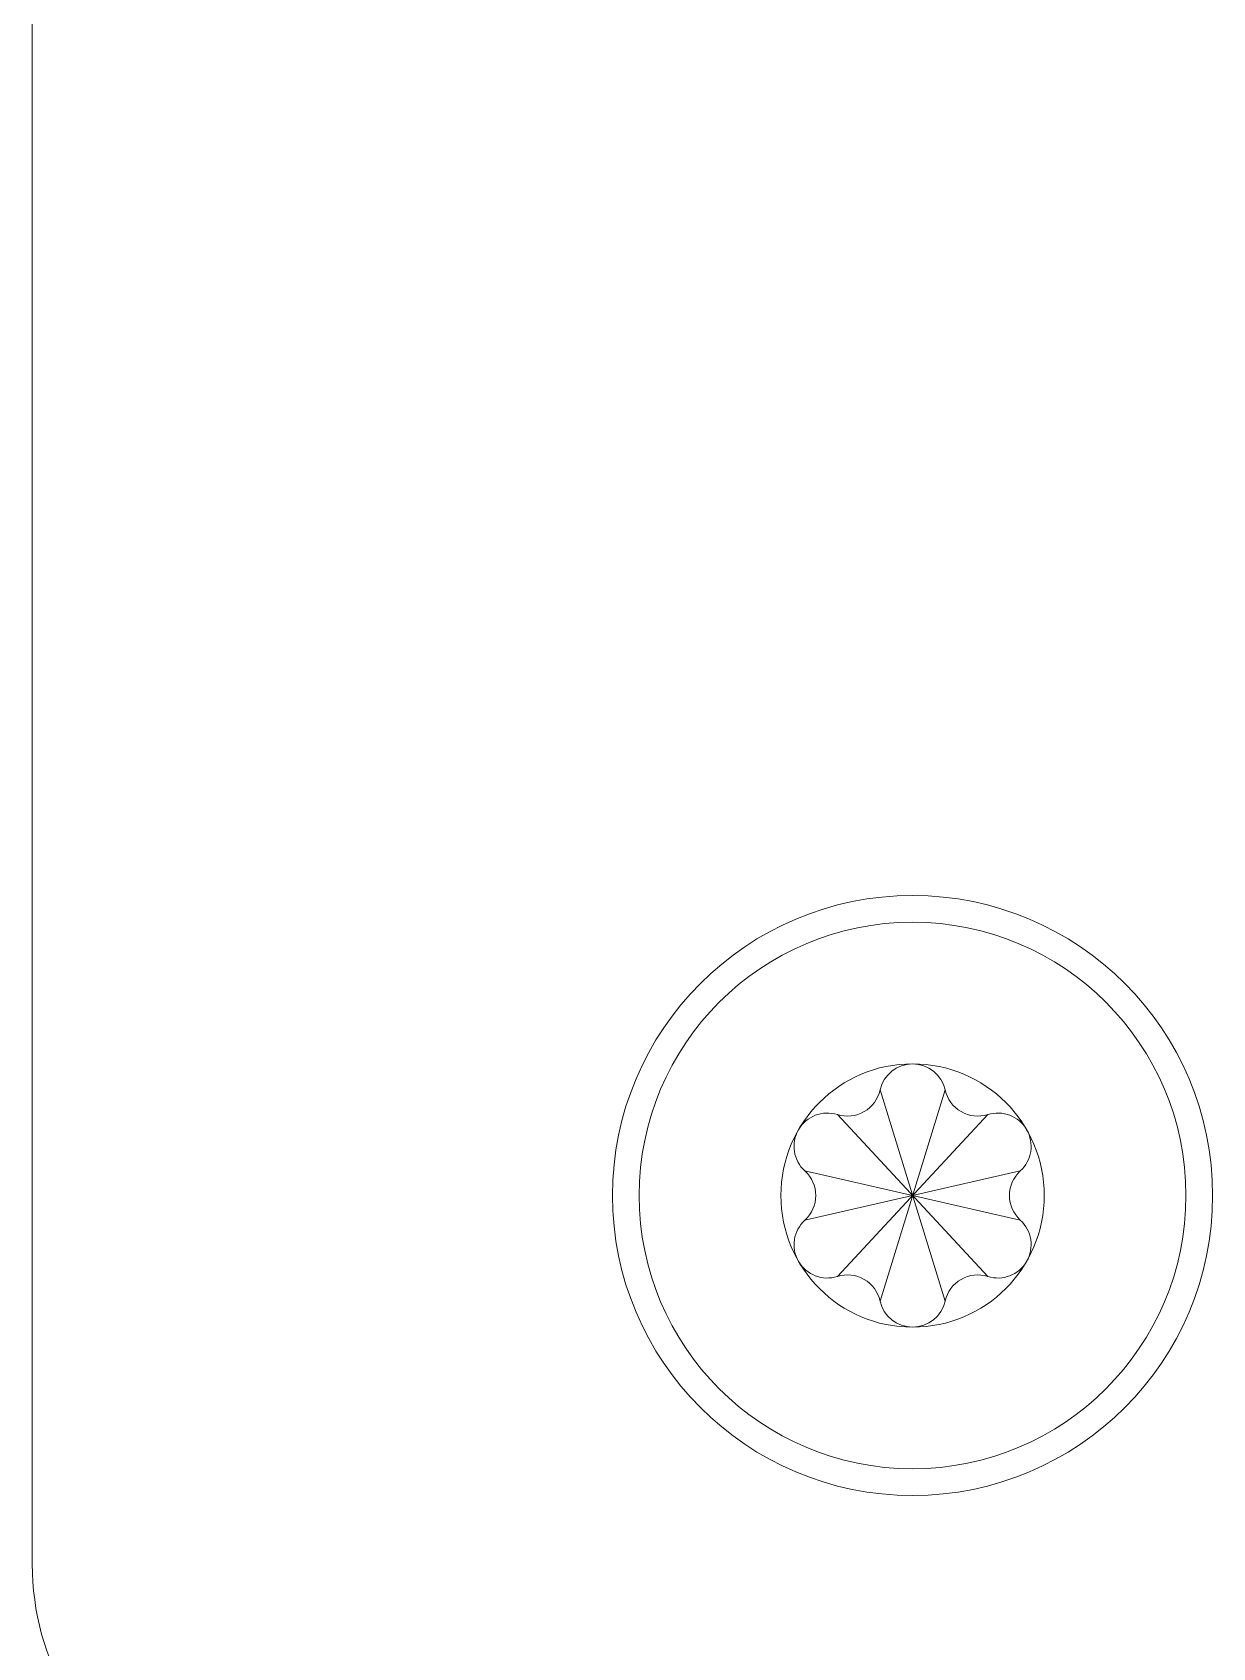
# Model space of a CAD drawing. Header units: millimetres. Extents: x 0 to 2524, y 0 to 1785.
# Drawn here: x 1439.14 to 1456.84, y 1219.18 to 1243.42 of the extents above; entities that cross this region are included whole.
import ezdxf

# ---------------------------------------------------------------- set-up
doc = ezdxf.new("R2010")
doc.units = ezdxf.units.MM
doc.header["$LTSCALE"] = 0.1
doc.layers.get('0').update_dxf_attribs({"lineweight": 13})

msp = doc.modelspace()

# ---------------------------------------------------------------- linework, layer by layer
for p, q in [((1439.14, 1407.783), (1439.14, 1220.439)), ((1451.852, 1227.551), (1452.829, 1224.385)), ((1451.852, 1224.385), (1452.829, 1227.551)), ((1451.214, 1227.182), (1453.467, 1224.753)), ((1451.214, 1224.753), (1453.467, 1227.182)), ((1450.725, 1225.599), (1453.955, 1226.337)), ((1450.725, 1226.337), (1453.955, 1225.599))]:
    msp.add_line(p, q)
for radius in [4.5, 4.1, 1.975]:
    msp.add_circle((1452.34, 1225.968), radius)
for centre, radius, start, end in [((1452.34, 1227.443), 0.5, 12.4811, 167.5189), ((1451.364, 1227.659), 0.5, 252.4811, 347.5189), ((1453.317, 1227.659), 0.5, 192.4811, 287.5189), ((1451.063, 1226.705), 0.5, 72.4811, 227.5189), ((1453.618, 1226.705), 0.5, 312.4811, 107.5189), ((1450.388, 1225.968), 0.5, 312.4811, 47.5189), ((1454.293, 1225.968), 0.5, 132.4811, 227.5189), ((1451.063, 1225.23), 0.5, 132.4811, 287.5189), ((1453.618, 1225.23), 0.5, 252.4811, 47.5189), ((1451.364, 1224.277), 0.5, 12.4811, 107.5189), ((1453.317, 1224.277), 0.5, 72.4811, 167.5189), ((1452.34, 1224.493), 0.5, 192.4811, 347.5189), ((1443.14, 1220.439), 4, 180, 300.7379)]:
    msp.add_arc(centre, radius, start, end)

doc.saveas('drawing.dxf')
